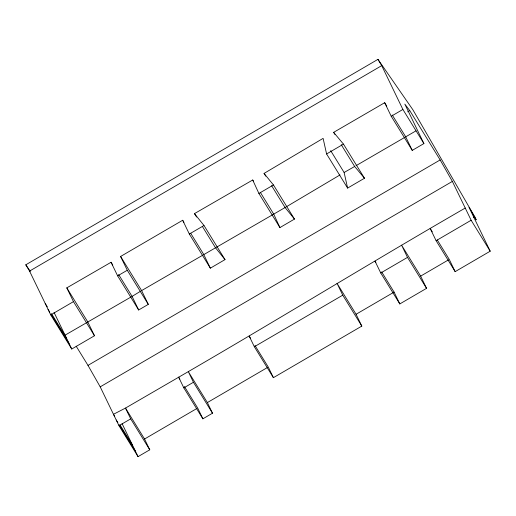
<?xml version="1.0" encoding="UTF-8"?>
<svg xmlns="http://www.w3.org/2000/svg" width="516" height="516" viewBox="0 0 516 516"><rect width="100%" height="100%" fill="white"/><g stroke="black" fill="none" stroke-linecap="round" stroke-linejoin="round"><path stroke-width="0.77" d="M183.935 222.306L182.67 220.261L120.602 256.465L141.623 290.585L148.286 304.375L138.656 309.987L132.083 296.39L140.939 291.005M265.74 176.15L264.057 173.421L323.106 138.372L326.589 153.968L347.61 188.088L364.49 178.239L343.469 144.119L333.639 132.36L384.678 102.71L386.781 106.122M339.999 174.937L285.077 207.542L141.623 290.585M112.746 265.005L111.069 262.27L66.803 287.87L87.817 321.99L94.48 335.761L71.75 349.022L50.736 314.902L29.554 271.087L25.8 264.805L377.957 59.359L412.884 109.773L474.804 216.901L476.21 219.835L469.025 207.393L490.2 251.195L455.164 271.635L436.11 240.695L430.202 228.485L432.279 231.845M29.554 271.087L381.711 65.642L402.893 109.456L423.907 143.577L412.245 150.382L391.225 116.261L384.678 102.71M50.736 314.902L73.459 301.641L66.803 287.87M138.656 309.987L117.642 275.873L127.271 270.255L120.602 256.465M189.34 234.045L203.994 225.492L225.008 259.613L210.354 268.165L189.34 234.045L182.67 220.261M258.897 193.461L273.461 184.967L294.481 219.087L279.917 227.582L258.897 193.461L252.711 180L194.474 213.618L196.57 217.03M326.589 153.968L343.469 144.119M391.225 116.261L402.893 109.456M407.672 111.824L409.762 110.605L440.154 159.934L452.364 181.406L471.14 220.255L490.2 251.195M76.174 346.197L87.991 365.38L440.154 159.934M114.707 416.309L113.468 414.29L125.491 408.079L144.551 439.019L149.763 449.804L138.043 456.641L118.983 425.7L100.207 386.852L452.364 181.406M465.238 208.045C372.365 261.618 281.039 317.811 188.308 371.63L125.491 408.079L130.703 418.863L149.763 449.804M473.411 217.713L474.804 216.901M118.983 425.7L130.703 418.863M183.825 387.877L193.448 382.266L188.308 371.63L207.368 402.57L212.502 413.2L202.878 418.818L183.825 387.877L178.607 377.093M254.343 346.739L342.747 295.165L337.025 283.323L356.085 314.263L361.806 326.099L273.396 377.673L254.343 346.739L249.202 336.11L250.447 338.122M380.75 272.99L407.498 257.387L401.59 245.177L420.65 276.118L426.551 288.328L399.81 303.93L380.75 272.99L375.029 261.154L375.854 262.502M436.11 240.695L471.14 220.255M420.65 276.118L448.578 259.819M356.085 314.263L394.089 292.095L381.659 271.913M144.551 439.019L196.977 408.433M207.368 402.57L267.565 367.45M356.04 165.681L415.999 130.851M65.048 335.161L131.393 296.79M347.61 188.088L344.12 172.486L354.66 166.481L364.49 178.239M264.057 173.421L273.461 184.967M294.481 219.087L285.077 207.542L271.622 185.702M194.474 213.618L203.994 225.492M225.008 259.613L215.488 247.738L202.459 226.582M409.762 110.605L404.834 104.116L423.907 143.577M381.711 65.642L377.957 59.359M25.8 264.805L30.334 271.351M392.244 114.997L405.699 136.83L412.245 150.382M437.245 239.921L449.262 259.425L455.164 271.635M333.639 132.36L334.903 134.405M341.205 144.641L354.66 166.481M407.498 257.387L426.551 288.328M330.672 150.653L344.12 172.486M342.747 295.165L361.806 326.099M252.711 180L253.55 181.368M260.277 192.281L273.725 214.121L279.917 227.582M190.662 233.226L203.691 254.375L210.354 268.165M255.001 345.527L268.262 367.044L273.396 377.673M127.271 270.255L148.286 304.375M193.448 382.266L212.502 413.2M118.635 274.557L132.083 296.39M179.026 377.764L179.852 379.105M184.405 386.51L197.667 408.027L202.878 418.818M73.459 301.641L94.48 335.761M45.202 303.453L47.304 306.865M51.503 313.689L66.216 337.574M120.093 425.049L132.522 445.224M116.229 419.998L117.88 422.688M119.125 424.707L135.282 450.932M48.072 309.394L49.749 312.122M51.013 314.167L69.086 343.514M87.991 365.38L100.207 386.852M394.089 292.095L399.81 303.93M111.069 262.27L117.642 275.873M122.086 423.636L138.043 456.641M54.051 312.406L71.75 349.022"/></g></svg>
